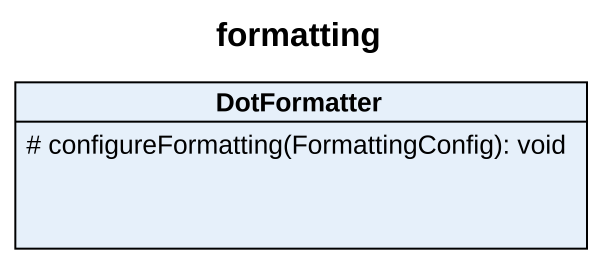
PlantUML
@startuml
title formatting
hide circle
hide empty members
skinparam classAttributeIconSize 0
class DotFormatter {
  # configureFormatting(FormattingConfig): void
}
@enduml
